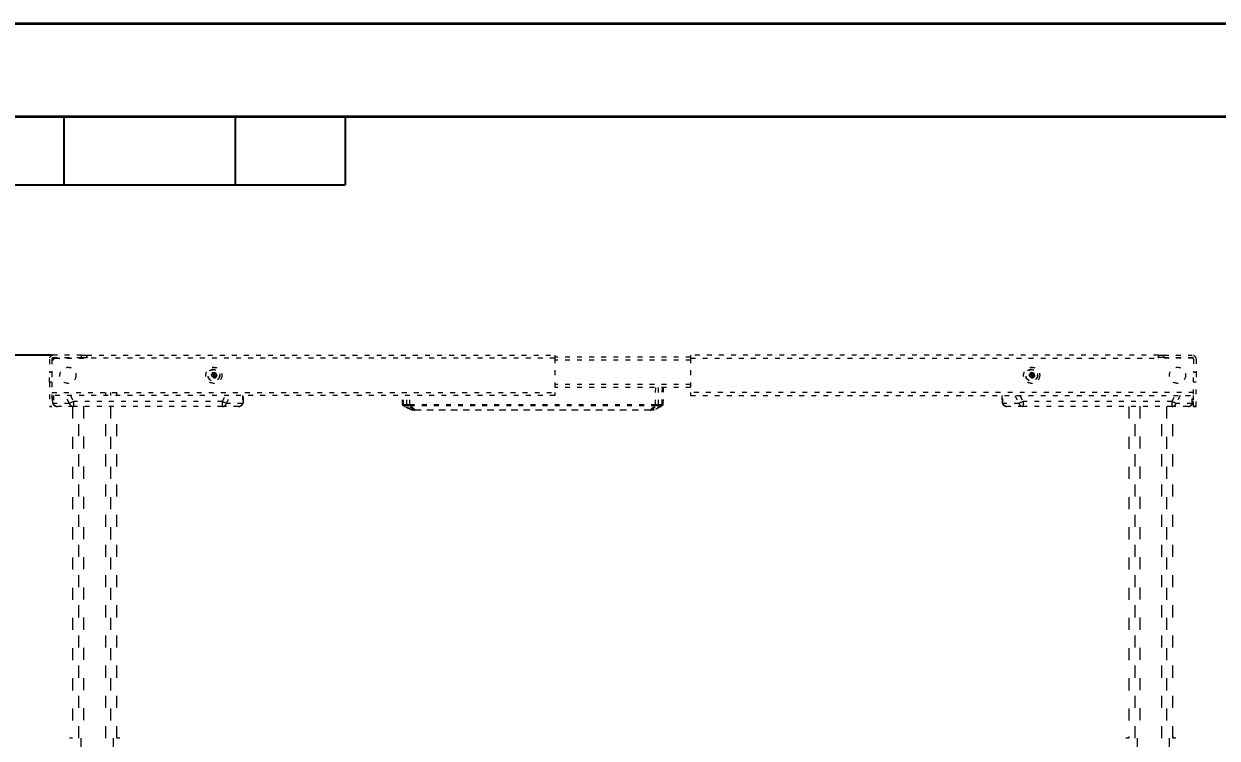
# Model space of a CAD drawing. Header units: millimetres. Extents: x 20580 to 29102, y 1988 to 5937.
# Drawn here: x 24687 to 25873, y 5228 to 5937 of the extents above; entities that cross this region are included whole.
import ezdxf

# ---------------------------------------------------------------- set-up
doc = ezdxf.new("R2010")
doc.units = ezdxf.units.MM
doc.linetypes.add('ACAD_ISO03W100', pattern=[30, 12, -18])
doc.linetypes.add('CENTER', pattern=[10.16, 6.35, -1.27, 1.27, -1.27])
doc.layers.add('1', color=1, linetype='CENTER')
for name, color, linetype, lineweight in [('CAXA0', 7, 'Continuous', 70), ('CAXA3', 7, 'Continuous', 18), ('輪廓線', 7, 'Continuous', 20)]:
    doc.layers.add(name, color=color, linetype=linetype, lineweight=lineweight)
doc.styles.get("Standard").update_dxf_attribs({"font": 'romans.shx'})
doc.dimstyles.new('ISO-25', dxfattribs={"dimtxt": 6, "dimasz": 6, "dimexe": 0.5, "dimexo": 0.625, "dimgap": 1.2, "dimtad": 1, "dimdsep": 46, "dimtxsty": 'Standard', "dimcen": 2.5, "dimclrd": 3, "dimclre": 3, "dimclrt": 3, "dimadec": 0, "dimazin": 0, "dimtfac": 1, "dimtmove": 0, "dimatfit": 3, "dimfxl": 1.25, "dimarcsym": 0})

# ---------------------------------------------------------------- blocks, each defined once
blk = doc.blocks.new('*D127')
at = {"layer": 'Defpoints', "color": 0}
for p in [(24456.3, 5608), (24715.9, 5608), (24726.9, 4367.4)]:
    blk.add_point(p, dxfattribs=at)
at = {"layer": '輪廓線', "color": 4, "lineweight": -2}
for p, q in [((24715.3, 5608), (24455.8, 5608)), ((24456.3, 4392.4), (24456.3, 5583)), ((24726.3, 4367.4), (24455.8, 4367.4))]:
    blk.add_line(p, q, dxfattribs=at)
at = {"layer": '輪廓線', "color": 4}
for points in [[(24452.1, 5583), (24460.4, 5583), (24456.3, 5608)], [(24452.1, 4392.4), (24460.4, 4392.4), (24456.3, 4367.4)]]:
    blk.add_solid(points, dxfattribs=at)
at = {"layer": '輪廓線', "color": 4, "lineweight": 18, "insert": (24436.3, 4987.7), "char_height": 30, "attachment_point": 5, "rotation": 90}
blk.add_mtext('1245%%P7', dxfattribs=at)

msp = doc.modelspace()

# ---------------------------------------------------------------- linework, layer by layer
at = {"color": 2, "linetype": 'Continuous'}
for p, q in [((24064.445, 5844.938), (25005.892, 5844.938)), ((24726.442, 5844.938), (24726.442, 5777.325)), ((24896.542, 5844.938), (24896.542, 5777.325)), ((25005.892, 5844.938), (25005.892, 5777.325)), ((24064.445, 5777.325), (25005.892, 5777.325))]:
    msp.add_line(p, q, dxfattribs=at)
at = {"color": 7, "linetype": 'ACAD_ISO03W100', "lineweight": 15, "ltscale": 0.4}
for p, q in [((24711.943, 5604.009), (24711.943, 5590.975)), ((24717.443, 5605.009), (24714.443, 5602.009)), ((24714.443, 5604.009), (24714.443, 5590.975)), ((24714.943, 5602.509), (24714.943, 5605.009)), ((24714.943, 5605.009), (24716.407, 5605.009)), ((24743.943, 5608.009), (24715.943, 5608.009)), ((24743.943, 5605.509), (24715.943, 5605.509)), ((24716.407, 5605.009), (24717.443, 5605.009)), ((24716.407, 5603.973), (24716.407, 5605.009)), ((24717.443, 5605.009), (24749.443, 5605.009)), ((24743.943, 5605.509), (24743.943, 5608.009)), ((24743.943, 5608.009), (24748.943, 5608.009)), ((24748.943, 5605.509), (24743.943, 5605.509)), ((24748.943, 5608.009), (24748.943, 5605.509)), ((24749.443, 5608.009), (25214.443, 5608.009)), ((24749.443, 5605.009), (24749.443, 5608.009)), ((25214.443, 5605.009), (24749.443, 5605.009)), ((25214.443, 5608.009), (25214.443, 5605.009)), ((25349.447, 5606.009), (25214.443, 5606.009)), ((25214.443, 5605.009), (25214.443, 5571.009)), ((25349.447, 5603.009), (25214.443, 5603.009)), ((25814.447, 5608.009), (25349.447, 5608.009)), ((25349.447, 5608.009), (25349.447, 5605.009)), ((25349.447, 5605.009), (25814.447, 5605.009)), ((25349.447, 5605.009), (25349.447, 5571.009)), ((25814.447, 5605.009), (25814.447, 5608.009)), ((25814.947, 5606.009), (25814.447, 5606.009)), ((25849.13, 5605.009), (25814.447, 5605.009)), ((25814.947, 5605.587), (25814.947, 5608.087)), ((25814.947, 5608.087), (25819.947, 5608.087)), ((25819.947, 5605.587), (25814.947, 5605.587)), ((25819.947, 5608.087), (25819.947, 5605.587)), ((25819.947, 5608.087), (25847.947, 5608.087)), ((25819.947, 5605.587), (25847.947, 5605.587)), ((25824.447, 5605.587), (25824.447, 5605.009)), ((25849.447, 5604.087), (25849.447, 5591.053)), ((25851.947, 5604.087), (25851.947, 5591.053)), ((24711.943, 5581.03), (24711.943, 5590.975)), ((24711.943, 5590.975), (24714.443, 5590.975)), ((24714.443, 5590.975), (24714.443, 5581.03)), ((24873.153, 5588.312), (24874.561, 5590.143)), ((24874.035, 5586.178), (24873.153, 5588.312)), ((24875.443, 5588.009), (24873.153, 5588.312)), ((24875.443, 5588.009), (24874.035, 5586.178)), ((24874.561, 5590.143), (24876.85, 5589.84)), ((24875.443, 5588.009), (24874.561, 5590.143)), ((24875.443, 5588.009), (24876.85, 5589.84)), ((24875.443, 5588.009), (24876.325, 5585.875)), ((24875.443, 5588.009), (24877.732, 5587.705)), ((24877.732, 5587.705), (24876.325, 5585.875)), ((24876.85, 5589.84), (24877.732, 5587.705)), ((25686.157, 5588.312), (25687.565, 5590.143)), ((25687.039, 5586.178), (25686.157, 5588.312)), ((25688.447, 5588.009), (25686.157, 5588.312)), ((25688.447, 5588.009), (25687.039, 5586.178)), ((25687.565, 5590.143), (25689.854, 5589.84)), ((25688.447, 5588.009), (25687.565, 5590.143)), ((25688.447, 5588.009), (25689.854, 5589.84)), ((25688.447, 5588.009), (25689.329, 5585.875)), ((25688.447, 5588.009), (25690.736, 5587.705)), ((25690.736, 5587.705), (25689.329, 5585.875)), ((25689.854, 5589.84), (25690.736, 5587.705)), ((25849.447, 5591.053), (25851.947, 5591.053)), ((25849.447, 5581.108), (25849.447, 5591.053)), ((25851.947, 5591.053), (25851.947, 5581.108)), ((24714.443, 5581.03), (24711.943, 5581.03)), ((24711.943, 5581.03), (24711.943, 5557.064)), ((24714.443, 5581.03), (24714.443, 5557.064)), ((24876.325, 5585.875), (24874.035, 5586.178)), ((25349.447, 5579.009), (25214.443, 5579.009)), ((25349.447, 5576.009), (25214.443, 5576.009)), ((25314.579, 5558.86), (25314.703, 5576.009)), ((25317.407, 5558.929), (25317.531, 5576.009)), ((25321.071, 5576.009), (25320.773, 5558.929)), ((25322.242, 5576.009), (25321.943, 5558.86)), ((25689.329, 5585.875), (25687.039, 5586.178)), ((25851.947, 5581.108), (25849.447, 5581.108)), ((25849.447, 5557.142), (25849.447, 5581.108)), ((25851.947, 5557.142), (25851.947, 5581.108)), ((24714.443, 5571.009), (25214.443, 5571.009)), ((25214.443, 5568.009), (24714.443, 5568.009)), ((24714.943, 5562.009), (24714.943, 5568.009)), ((24715.961, 5568.009), (24715.961, 5560.018)), ((24731.881, 5560.018), (24727.886, 5568.009)), ((24732.864, 5568.009), (24735.864, 5562.009)), ((24884.022, 5562.009), (24887.022, 5568.009)), ((24888.004, 5560.018), (24892, 5568.009)), ((24903.925, 5568.009), (24903.925, 5560.018)), ((24904.943, 5562.009), (24904.943, 5568.009)), ((25062.943, 5558.86), (25062.783, 5568.009)), ((25064.113, 5558.929), (25063.954, 5568.009)), ((25067.478, 5558.929), (25067.413, 5568.009)), ((25070.306, 5558.86), (25070.24, 5568.009)), ((25214.443, 5571.009), (25214.443, 5568.009)), ((25849.447, 5571.009), (25349.447, 5571.009)), ((25349.447, 5571.009), (25349.447, 5568.009)), ((25349.447, 5568.009), (25849.447, 5568.009)), ((25658.947, 5568.009), (25658.947, 5562.009)), ((25659.965, 5560.018), (25659.965, 5568.009)), ((25671.89, 5568.009), (25675.885, 5560.018)), ((25676.868, 5568.009), (25679.868, 5562.009)), ((25828.026, 5562.009), (25831.026, 5568.009)), ((25836.004, 5568.009), (25832.008, 5560.018)), ((25847.929, 5560.018), (25847.929, 5568.009)), ((25848.947, 5568.009), (25848.947, 5562.009)), ((24711.943, 5557.064), (24714.443, 5557.064)), ((24711.943, 5557.009), (24711.943, 5557.064)), ((24714.443, 5557.009), (24711.943, 5557.009)), ((24714.443, 5557.064), (24714.443, 5557.009)), ((24731.881, 5560.018), (24715.961, 5560.018)), ((24735.864, 5557.009), (24719.943, 5557.009)), ((24735.864, 5557.009), (24735.687, 5557.013)), ((24735.689, 5557.024), (24735.864, 5557.017)), ((24735.864, 5562.009), (24735.864, 5558.473)), ((24884.022, 5562.009), (24735.864, 5562.009)), ((24735.864, 5558.473), (24735.864, 5557.011)), ((24735.864, 5557.011), (24735.864, 5557.009)), ((24884.022, 5557.009), (24735.864, 5557.009)), ((24884.022, 5558.473), (24884.022, 5562.009)), ((24884.022, 5557.009), (24884.022, 5558.473)), ((24899.943, 5557.009), (24884.022, 5557.009)), ((24903.925, 5560.018), (24888.004, 5560.018)), ((25062.943, 5558.86), (25062.943, 5558.859)), ((25062.943, 5558.859), (25062.943, 5558.86)), ((25063.097, 5558.344), (25063.275, 5558.132)), ((25063.377, 5558.053), (25063.384, 5558.048)), ((25063.495, 5557.983), (25063.496, 5557.983)), ((25063.557, 5558.903), (25064.113, 5558.929)), ((25064.113, 5558.929), (25067.478, 5558.929)), ((25064.531, 5558.029), (25064.116, 5558.002)), ((25064.531, 5558.029), (25067.91, 5558.029)), ((25064.903, 5557.279), (25064.813, 5557.1)), ((25064.813, 5557.1), (25064.897, 5557.058)), ((25064.897, 5557.058), (25064.987, 5557.237)), ((25064.897, 5557.058), (25065.096, 5556.959)), ((25065.185, 5557.138), (25065.096, 5556.959)), ((25065.369, 5557.046), (25065.279, 5556.867)), ((25066.037, 5556.712), (25065.948, 5556.533)), ((25065.948, 5556.533), (25069.13, 5554.942)), ((25067.478, 5558.929), (25068.176, 5558.903)), ((25067.91, 5558.029), (25068.44, 5558.002)), ((25069.219, 5555.121), (25069.13, 5554.942)), ((25069.654, 5554.903), (25069.565, 5554.724)), ((25069.906, 5554.778), (25069.816, 5554.599)), ((25070.071, 5554.695), (25069.981, 5554.516)), ((25069.981, 5554.516), (25070.18, 5554.417)), ((25070.269, 5554.596), (25070.18, 5554.417)), ((25070.258, 5558.859), (25070.306, 5558.86)), ((25070.353, 5554.554), (25070.264, 5554.375)), ((25070.306, 5557.983), (25070.27, 5557.983)), ((25070.306, 5558.86), (25314.579, 5558.86)), ((25070.306, 5557.983), (25314.579, 5557.983)), ((25071.804, 5553.829), (25072.465, 5553.589)), ((25071.923, 5553.792), (25071.809, 5553.826)), ((25071.881, 5553.801), (25072.465, 5553.589)), ((25072.499, 5553.592), (25071.923, 5553.792)), ((25072.757, 5553.536), (25072.834, 5553.529)), ((25073.174, 5553.509), (25073.151, 5553.509)), ((25075.173, 5553.826), (25074.683, 5553.792)), ((25074.912, 5553.509), (25075.173, 5553.509)), ((25075.173, 5553.826), (25309.713, 5553.826)), ((25309.713, 5553.509), (25075.173, 5553.509)), ((25310.202, 5553.792), (25309.713, 5553.826)), ((25309.713, 5553.509), (25309.973, 5553.509)), ((25311.734, 5553.509), (25311.711, 5553.509)), ((25312.051, 5553.529), (25312.127, 5553.536)), ((25312.962, 5553.792), (25312.386, 5553.592)), ((25312.386, 5553.592), (25312.962, 5553.792)), ((25312.421, 5553.589), (25313.004, 5553.801)), ((25312.421, 5553.589), (25312.907, 5553.766)), ((25314.579, 5558.86), (25314.627, 5558.859)), ((25314.579, 5557.983), (25314.579, 5558.86)), ((25314.579, 5557.983), (25314.615, 5557.983)), ((25314.579, 5557.983), (25314.615, 5557.983)), ((25314.702, 5554.639), (25314.792, 5554.46)), ((25314.792, 5554.46), (25319.341, 5556.734)), ((25316.976, 5558.029), (25316.445, 5558.002)), ((25316.71, 5558.903), (25317.407, 5558.929)), ((25316.976, 5558.029), (25320.355, 5558.029)), ((25317.407, 5558.929), (25320.773, 5558.929)), ((25319.251, 5556.913), (25319.341, 5556.734)), ((25319.659, 5557.117), (25319.749, 5556.938)), ((25319.759, 5557.167), (25319.849, 5556.988)), ((25319.874, 5557.225), (25319.963, 5557.046)), ((25319.963, 5557.046), (25320.158, 5557.143)), ((25320.069, 5557.322), (25320.158, 5557.143)), ((25320.77, 5558.002), (25320.355, 5558.029)), ((25320.773, 5558.929), (25321.329, 5558.903)), ((25321.39, 5557.983), (25321.39, 5557.983)), ((25321.501, 5558.048), (25321.509, 5558.053)), ((25321.942, 5558.859), (25321.943, 5558.86)), ((25321.943, 5558.86), (25321.942, 5558.859)), ((25675.885, 5560.018), (25659.965, 5560.018)), ((25679.868, 5557.009), (25663.947, 5557.009)), ((25679.868, 5562.009), (25679.868, 5558.473)), ((25828.026, 5562.009), (25679.868, 5562.009)), ((25679.868, 5558.473), (25679.868, 5557.009)), ((25828.026, 5557.009), (25679.868, 5557.009)), ((25828.026, 5558.473), (25828.026, 5562.009)), ((25828.026, 5557.009), (25828.026, 5558.473)), ((25843.947, 5557.009), (25828.026, 5557.009)), ((25847.929, 5560.018), (25832.008, 5560.018)), ((25849.447, 5557.142), (25851.947, 5557.142)), ((25849.447, 5557.087), (25849.447, 5557.142)), ((25851.947, 5557.087), (25849.447, 5557.087)), ((25851.947, 5557.142), (25851.947, 5557.087))]:
    msp.add_line(p, q, dxfattribs=at)
at = {"color": 0, "linetype": 'ACAD_ISO03W100', "lineweight": 15, "ltscale": 0.4}
for p, q in [((24734.943, 5227.531), (24731.943, 5227.531)), ((24781.943, 5227.531), (24778.943, 5227.531)), ((25784.947, 5227.531), (25781.947, 5227.531)), ((25784.947, 5227.531), (25781.947, 5227.531)), ((25784.947, 5229.172), (25784.947, 5229.209)), ((25784.947, 5229.172), (25784.947, 5227.794)), ((25784.947, 5227.531), (25784.947, 5227.794)), ((25828.947, 5229.172), (25828.947, 5229.209)), ((25828.947, 5229.172), (25828.947, 5227.794)), ((25828.947, 5227.531), (25828.947, 5227.794)), ((25831.947, 5227.531), (25828.947, 5227.531)), ((25831.947, 5227.531), (25828.947, 5227.531))]:
    msp.add_line(p, q, dxfattribs=at)
at = {"color": 7, "linetype": 'ACAD_ISO03W100', "lineweight": 15, "ltscale": 0.4, "flags": 128}
for points in [[(24735.864, 5562.009), (24735.252, 5561.703), (24734.651, 5561.403), (24734.073, 5561.114), (24733.529, 5560.842), (24733.029, 5560.592), (24732.582, 5560.368), (24732.197, 5560.176), (24731.881, 5560.018)], [(24888.004, 5560.018), (24887.688, 5560.176), (24887.303, 5560.368), (24886.856, 5560.592), (24886.356, 5560.842), (24885.812, 5561.114), (24885.234, 5561.403), (24884.634, 5561.703), (24884.022, 5562.009)], [(25679.868, 5562.009), (25679.256, 5561.703), (25678.655, 5561.403), (25678.077, 5561.114), (25677.533, 5560.842), (25677.033, 5560.592), (25676.586, 5560.368), (25676.201, 5560.176), (25675.885, 5560.018)], [(25832.008, 5560.018), (25831.692, 5560.176), (25831.307, 5560.368), (25830.86, 5560.592), (25830.36, 5560.842), (25829.816, 5561.114), (25829.238, 5561.403), (25828.638, 5561.703), (25828.026, 5562.009)]]:
    msp.add_lwpolyline(points, dxfattribs=at)
at = {"color": 7, "linetype": 'ACAD_ISO03W100', "lineweight": 15, "ltscale": 0.4}
for centre, radius in [((24730.443, 5588.009), 8), ((24875.443, 5588.009), 8), ((24875.443, 5588.009), 6), ((24875.443, 5588.009), 5.665), ((24875.443, 5588.009), 2.964), ((24875.443, 5588.009), 2.616), ((25688.447, 5588.009), 8), ((25688.447, 5588.009), 6), ((25688.447, 5588.009), 5.665), ((25688.447, 5588.009), 2.964), ((25688.447, 5588.009), 2.616), ((25833.447, 5588.009), 8)]:
    msp.add_circle(centre, radius, dxfattribs=at)
for centre, radius, start, end in [((24715.943, 5604.009), 4, 90, 180), ((24715.943, 5604.009), 1.5, 90, 180), ((25847.947, 5604.087), 4, 0, 90), ((25847.947, 5604.087), 1.5, 0, 90), ((24717.611, 5562.117), 2.671, 182.328624, 231.822187), ((24719.943, 5562.009), 5, 180, 225), ((24720.117, 5561.38), 4.374, 198.13823, 267.712768), ((24719.943, 5562.009), 5, 225, 270), ((24736.055, 5561.392), 4.394, 198.218836, 265.189696), ((24883.847, 5561.379), 4.374, 272.286681, 341.863145), ((24899.768, 5561.38), 4.374, 272.287232, 341.86177), ((24899.943, 5562.009), 5, 270, 315), ((24899.943, 5562.009), 5, 315, 360), ((24902.274, 5562.118), 2.671, 308.180092, 357.666378), ((25063.943, 5558.877), 1, 181, 243.434949), ((25320.943, 5558.877), 1, 296.565051, 359), ((25661.616, 5562.118), 2.671, 182.331995, 231.820176), ((25663.947, 5562.009), 5, 180, 225), ((25664.121, 5561.38), 4.374, 198.138398, 267.7126), ((25663.947, 5562.009), 5, 225, 270), ((25680.042, 5561.38), 4.374, 198.137543, 267.713043), ((25827.851, 5561.38), 4.374, 272.2874, 341.861602), ((25843.772, 5561.38), 4.374, 272.287166, 341.86266), ((25843.947, 5562.009), 5, 270, 315), ((25843.947, 5562.009), 5, 315, 360), ((25846.278, 5562.118), 2.671, 308.175528, 357.670942)]:
    msp.add_arc(centre, radius, start, end, dxfattribs=at)
for points, knots in [([(25062.943, 5558.859), (25062.974, 5558.857), (25063.035, 5558.852), (25063.383, 5558.886), (25063.557, 5558.903)], [0, 0, 0, 0, 0.49984913, 1, 1, 1, 1]), ([(25062.943, 5558.859), (25062.951, 5558.769), (25062.967, 5558.586), (25063.054, 5558.424), (25063.098, 5558.342)], [0, 0, 0, 0, 0.49181326, 1, 1, 1, 1]), ([(25063.098, 5558.342), (25063.154, 5558.267), (25063.262, 5558.12), (25063.419, 5558.028), (25063.496, 5557.983)], [0, 0, 0, 0, 0.51059166, 1, 1, 1, 1]), ([(25063.496, 5557.983), (25063.543, 5557.971), (25063.637, 5557.948), (25063.956, 5557.984), (25064.116, 5558.002)], [0, 0, 0, 0, 0.49684355, 1, 1, 1, 1]), ([(25071.809, 5553.826), (25071.133, 5554.164), (25069.506, 5554.977), (25066.747, 5556.357), (25064.667, 5557.397), (25063.496, 5557.983)], [0, 0, 0, 0, 0.23710382, 0.5702945, 1, 1, 1, 1]), ([(25063.557, 5558.903), (25063.569, 5558.809), (25063.593, 5558.618), (25063.718, 5558.355), (25063.893, 5558.134), (25064.043, 5558.046), (25064.116, 5558.002)], [0, 0, 0, 0, 0.244708302, 0.500008334, 0.755296187, 1, 1, 1, 1]), ([(25064.531, 5558.029), (25064.473, 5558.073), (25064.354, 5558.163), (25064.22, 5558.383), (25064.131, 5558.645), (25064.119, 5558.835), (25064.113, 5558.929)], [0, 0, 0, 0, 0.24446425, 0.49950337, 0.75480575, 1, 1, 1, 1]), ([(25071.923, 5553.792), (25071.015, 5554.29), (25068.506, 5555.665), (25065.826, 5557.092), (25064.116, 5558.002)], [0, 0, 0, 0, 0.36211115, 1, 1, 1, 1]), ([(25067.91, 5558.029), (25067.851, 5558.073), (25067.731, 5558.164), (25067.594, 5558.384), (25067.5, 5558.645), (25067.485, 5558.835), (25067.478, 5558.929)], [0, 0, 0, 0, 0.244827, 0.50000176, 0.7551741, 1, 1, 1, 1]), ([(25068.176, 5558.903), (25068.175, 5558.809), (25068.172, 5558.618), (25068.224, 5558.355), (25068.313, 5558.134), (25068.398, 5558.046), (25068.44, 5558.002)], [0, 0, 0, 0, 0.24477282, 0.50008538, 0.75535389, 1, 1, 1, 1]), ([(25068.176, 5558.903), (25068.501, 5558.886), (25069.153, 5558.852), (25069.889, 5558.857), (25070.258, 5558.859)], [0, 0, 0, 0, 0.49954912, 1, 1, 1, 1]), ([(25068.44, 5558.002), (25068.728, 5557.984), (25069.3, 5557.948), (25069.948, 5557.971), (25070.27, 5557.983)], [0, 0, 0, 0, 0.503148268, 1, 1, 1, 1]), ([(25074.683, 5553.792), (25074.006, 5554.208), (25071.774, 5555.578), (25069.808, 5557.007), (25068.44, 5558.002)], [0, 0, 0, 0, 0.30359695, 1, 1, 1, 1]), ([(25070.27, 5557.983), (25070.269, 5558.028), (25070.266, 5558.122), (25070.263, 5558.336), (25070.26, 5558.587), (25070.259, 5558.77), (25070.258, 5558.859)], [0, 0, 0, 0, 0.24351059, 0.49755483, 0.75289155, 1, 1, 1, 1]), ([(25070.258, 5558.859), (25070.259, 5558.77), (25070.26, 5558.587), (25070.263, 5558.336), (25070.266, 5558.122), (25070.269, 5558.028), (25070.27, 5557.983)], [0, 0, 0, 0, 0.24710993, 0.5024476, 0.75649297, 1, 1, 1, 1]), ([(25075.173, 5553.826), (25074.828, 5554.164), (25073.999, 5554.977), (25072.331, 5556.357), (25071.013, 5557.397), (25070.27, 5557.983)], [0, 0, 0, 0, 0.23707701, 0.57026763, 1, 1, 1, 1]), ([(25070.306, 5557.983), (25070.306, 5558.03), (25070.306, 5558.124), (25070.306, 5558.338), (25070.306, 5558.587), (25070.306, 5558.769), (25070.306, 5558.86)], [0, 0, 0, 0, 0.25000144, 0.5000014, 0.75000065, 1, 1, 1, 1]), ([(25073.151, 5553.509), (25073.037, 5553.524), (25072.808, 5553.555), (25072.461, 5553.566), (25072.14, 5553.712), (25071.922, 5553.787), (25071.809, 5553.826)], [0, 0, 0, 0, 0.24836045, 0.50000681, 0.74164427, 1, 1, 1, 1]), ([(25071.923, 5553.792), (25072.029, 5553.786), (25072.238, 5553.775), (25072.877, 5553.77), (25073.698, 5553.775), (25074.354, 5553.786), (25074.683, 5553.792)], [0, 0, 0, 0, 0.25131261, 0.49996814, 0.74860277, 1, 1, 1, 1]), ([(25073.174, 5553.509), (25072.956, 5553.511), (25072.725, 5553.513), (25072.511, 5553.588), (25072.499, 5553.592)], [0, 0, 0, 0, 0.94620143, 1, 1, 1, 1]), ([(25074.912, 5553.509), (25074.703, 5553.509), (25074.283, 5553.509), (25073.756, 5553.509), (25073.35, 5553.509), (25073.232, 5553.509), (25073.174, 5553.509)], [0, 0, 0, 0, 0.24754532, 0.49966821, 0.75178424, 1, 1, 1, 1]), ([(25074.912, 5553.509), (25074.872, 5553.521), (25074.793, 5553.546), (25074.72, 5553.71), (25074.683, 5553.792)], [0, 0, 0, 0, 0.49999871, 1, 1, 1, 1]), ([(25075.173, 5553.826), (25075.173, 5553.734), (25075.173, 5553.55), (25075.173, 5553.523), (25075.173, 5553.509)], [0, 0, 0, 0, 0.50000097, 1, 1, 1, 1]), ([(25309.713, 5553.826), (25310.057, 5554.164), (25310.887, 5554.977), (25312.555, 5556.357), (25313.873, 5557.397), (25314.615, 5557.983)], [0, 0, 0, 0, 0.23710413, 0.57029566, 1, 1, 1, 1]), ([(25309.713, 5553.509), (25309.713, 5553.523), (25309.713, 5553.55), (25309.713, 5553.734), (25309.713, 5553.826)], [0, 0, 0, 0, 0.49999903, 1, 1, 1, 1]), ([(25310.202, 5553.792), (25310.166, 5553.71), (25310.092, 5553.546), (25310.013, 5553.521), (25309.973, 5553.509)], [0, 0, 0, 0, 0.49999721, 1, 1, 1, 1]), ([(25311.711, 5553.509), (25311.653, 5553.509), (25311.536, 5553.509), (25311.131, 5553.509), (25310.604, 5553.509), (25310.182, 5553.509), (25309.973, 5553.509)], [0, 0, 0, 0, 0.24754552, 0.49966788, 0.75178911, 1, 1, 1, 1]), ([(25310.202, 5553.792), (25311.004, 5554.29), (25313.22, 5555.665), (25315.189, 5557.092), (25316.445, 5558.002)], [0, 0, 0, 0, 0.36212788, 1, 1, 1, 1]), ([(25310.202, 5553.792), (25310.532, 5553.786), (25311.187, 5553.775), (25312.008, 5553.77), (25312.648, 5553.775), (25312.857, 5553.786), (25312.962, 5553.792)], [0, 0, 0, 0, 0.25131261, 0.49996632, 0.74860277, 1, 1, 1, 1]), ([(25312.386, 5553.592), (25312.375, 5553.588), (25312.16, 5553.513), (25311.93, 5553.511), (25311.711, 5553.509)], [0, 0, 0, 0, 0.05347191, 1, 1, 1, 1]), ([(25313.076, 5553.826), (25312.963, 5553.787), (25312.745, 5553.712), (25312.425, 5553.566), (25312.077, 5553.555), (25311.848, 5553.524), (25311.734, 5553.509)], [0, 0, 0, 0, 0.25816225, 0.49999838, 0.75115868, 1, 1, 1, 1]), ([(25320.77, 5558.002), (25319.059, 5557.092), (25316.379, 5555.665), (25313.87, 5554.29), (25312.962, 5553.792)], [0, 0, 0, 0, 0.63792872, 1, 1, 1, 1]), ([(25312.962, 5553.792), (25312.984, 5553.796), (25313.03, 5553.805), (25313.06, 5553.819), (25313.076, 5553.826)], [0, 0, 0, 0, 0.4749222, 1, 1, 1, 1]), ([(25321.39, 5557.983), (25320.218, 5557.397), (25318.138, 5556.357), (25315.379, 5554.977), (25313.752, 5554.164), (25313.076, 5553.826)], [0, 0, 0, 0, 0.42972964, 0.76292052, 1, 1, 1, 1]), ([(25314.627, 5558.859), (25314.627, 5558.77), (25314.625, 5558.587), (25314.622, 5558.336), (25314.619, 5558.122), (25314.617, 5558.028), (25314.615, 5557.983)], [0, 0, 0, 0, 0.24710968, 0.50244731, 0.75649282, 1, 1, 1, 1]), ([(25314.615, 5557.983), (25314.617, 5558.028), (25314.619, 5558.122), (25314.622, 5558.336), (25314.625, 5558.587), (25314.627, 5558.77), (25314.627, 5558.859)], [0, 0, 0, 0, 0.24351074, 0.49755513, 0.75289174, 1, 1, 1, 1]), ([(25314.615, 5557.983), (25314.937, 5557.971), (25315.586, 5557.948), (25316.158, 5557.984), (25316.445, 5558.002)], [0, 0, 0, 0, 0.496842043, 1, 1, 1, 1]), ([(25314.627, 5558.859), (25314.996, 5558.857), (25315.732, 5558.852), (25316.384, 5558.886), (25316.71, 5558.903)], [0, 0, 0, 0, 0.49985075, 1, 1, 1, 1]), ([(25316.71, 5558.903), (25316.711, 5558.809), (25316.714, 5558.618), (25316.661, 5558.355), (25316.572, 5558.134), (25316.487, 5558.046), (25316.445, 5558.002)], [0, 0, 0, 0, 0.24470561, 0.50000201, 0.75529473, 1, 1, 1, 1]), ([(25316.976, 5558.029), (25317.034, 5558.073), (25317.154, 5558.163), (25317.291, 5558.383), (25317.385, 5558.645), (25317.4, 5558.835), (25317.407, 5558.929)], [0, 0, 0, 0, 0.244462231, 0.49950126, 0.754805518, 1, 1, 1, 1]), ([(25320.773, 5558.929), (25320.767, 5558.835), (25320.755, 5558.645), (25320.665, 5558.383), (25320.531, 5558.163), (25320.413, 5558.073), (25320.355, 5558.029)], [0, 0, 0, 0, 0.24519594, 0.50050109, 0.7555364, 1, 1, 1, 1]), ([(25321.329, 5558.903), (25321.317, 5558.809), (25321.292, 5558.618), (25321.168, 5558.355), (25320.992, 5558.134), (25320.843, 5558.046), (25320.77, 5558.002)], [0, 0, 0, 0, 0.244774, 0.50009326, 0.75535898, 1, 1, 1, 1]), ([(25320.77, 5558.002), (25320.93, 5557.984), (25321.248, 5557.948), (25321.343, 5557.971), (25321.39, 5557.983)], [0, 0, 0, 0, 0.50315366, 1, 1, 1, 1]), ([(25321.329, 5558.903), (25321.503, 5558.886), (25321.851, 5558.852), (25321.912, 5558.857), (25321.942, 5558.859)], [0, 0, 0, 0, 0.49954652, 1, 1, 1, 1]), ([(25321.789, 5558.344), (25321.733, 5558.269), (25321.625, 5558.121), (25321.467, 5558.028), (25321.39, 5557.983)], [0, 0, 0, 0, 0.50939704, 1, 1, 1, 1]), ([(25321.942, 5558.859), (25321.935, 5558.77), (25321.919, 5558.588), (25321.833, 5558.426), (25321.789, 5558.344)], [0, 0, 0, 0, 0.49060619, 1, 1, 1, 1])]:
    msp.add_open_spline(points, degree=3, knots=knots, dxfattribs=at)
at = {"layer": '1', "color": 155, "linetype": 'ACAD_ISO03W100', "lineweight": 15}
for p, q in [((24767.991, 5568.009), (24767.991, 5571.009)), ((24772.656, 5571.009), (24772.656, 5568.009)), ((24778.943, 5568.009), (24778.943, 5571.009))]:
    msp.add_line(p, q, dxfattribs=at)
at = {"layer": '1', "color": 0, "linetype": 'ACAD_ISO03W100', "lineweight": 15}
for p, q in [((24734.943, 5557.009), (24734.943, 5227.531)), ((24741.229, 5227.531), (24741.229, 5557.009)), ((24745.894, 5557.252), (24745.894, 5227.531)), ((24767.991, 5227.531), (24767.991, 5557.009)), ((24772.656, 5557.009), (24772.656, 5227.531)), ((24778.943, 5227.531), (24778.943, 5557.009)), ((25784.947, 5557.009), (25784.947, 5227.531)), ((25791.233, 5227.531), (25791.233, 5557.009)), ((25795.899, 5557.252), (25795.899, 5227.531)), ((25817.995, 5227.531), (25817.995, 5557.009)), ((25822.66, 5557.009), (25822.66, 5227.531)), ((25828.947, 5227.531), (25828.947, 5557.009)), ((24738.583, 4958.009), (24738.583, 5227.531)), ((24743.193, 5227.531), (24743.193, 4958.009)), ((24770.692, 4958.009), (24770.692, 5227.531)), ((24775.303, 5227.531), (24775.303, 4958.009)), ((25788.587, 4958.009), (25788.587, 5227.531)), ((25793.197, 5227.531), (25793.197, 4958.009)), ((25820.696, 4958.009), (25820.696, 5227.531)), ((25825.307, 5227.531), (25825.307, 4958.009))]:
    msp.add_line(p, q, dxfattribs=at)
at = {"layer": 'CAXA0', "linetype": 'Continuous', "lineweight": 35}
msp.add_line((28989.271, 5844.938), (24064.445, 5844.938), dxfattribs=at)
at = {"layer": 'CAXA3', "linetype": 'Continuous', "lineweight": 35}
msp.add_line((29081.497, 5937.164), (23603.319, 5937.164), dxfattribs=at)

# ---------------------------------------------------------------- dimensions: what is measured, and where the dimension line sits
at = {"layer": '輪廓線', "lineweight": 18}
dim = msp.add_linear_dim(base=(24456.27, 5608.009), p1=(24726.943, 4367.409), p2=(24715.943, 5608.009), angle=90, text='1245%%P7', dimstyle='ISO-25', override={"dimtxt": 30, "dimasz": 25, "dimgap": 5, "dimclrd": 4, "dimclre": 4, "dimclrt": 4}, dxfattribs=at)
dim.commit()
dim.dimension.update_dxf_attribs({"geometry": '*D127', "text_midpoint": (24436.27, 4987.709)})

doc.saveas('drawing.dxf')
